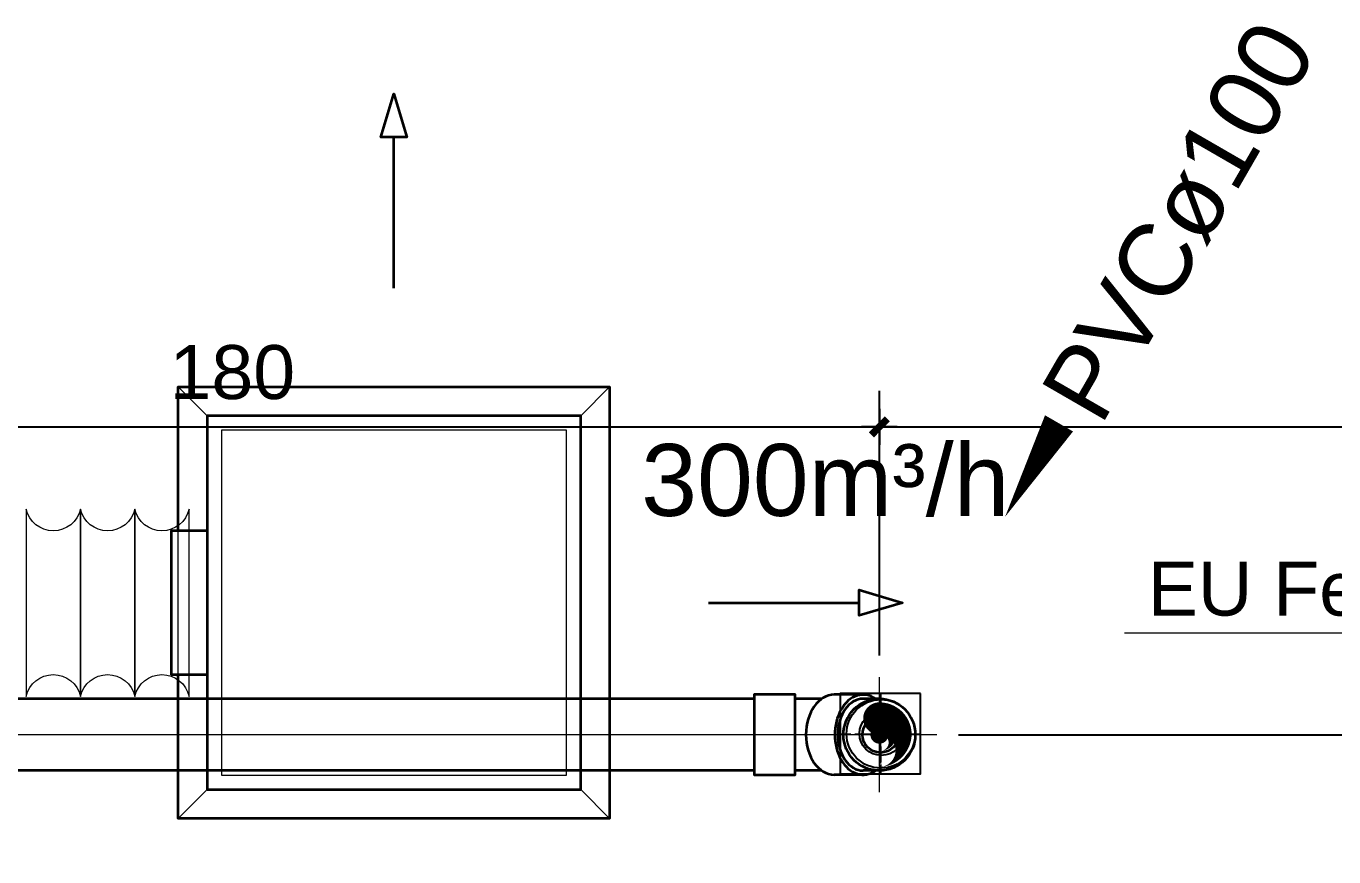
# Model space of a CAD drawing. Header units: metres. Extents: x -101133.8 to -101066.7, y -24899.3 to -24824.7.
# Drawn here: x -101103.659 to -101101.84, y -24845.176 to -24844.021 of the extents above; entities that cross this region are included whole.
import ezdxf

# ---------------------------------------------------------------- set-up
doc = ezdxf.new("R2010")
doc.units = ezdxf.units.M
doc.header["$LTSCALE"] = 0.2
doc.header["$PDSIZE"] = -5
doc.linetypes.add('AXES', pattern=[50.8, 31.75, -6.35, 6.35, -6.35])
doc.linetypes.add('CACHE', pattern=[9.525, 6.35, -3.175])
for name, color, linetype in [('CMT-COTATION DIVERS', 1, 'Continuous'), ('CMT-CVC-CTA1-SOUFFLAGE', 4, 'Continuous'), ('CMT-PLB-EU', 3, 'Continuous'), ('CMT-PLB-EV-SOUS DALLAGE', 1, 'Continuous'), ('CMT-VRV1', 5, 'Continuous')]:
    doc.layers.add(name, color=color, linetype=linetype)
doc.styles.add('Arial', font='arial.ttf')
doc.styles.get("Standard").update_dxf_attribs({"font": 'arial.ttf'})
doc.dimstyles.get("Standard").update_dxf_attribs({"dimtxt": 0.18, "dimasz": 0.18, "dimexe": 0.18, "dimexo": 0.0625, "dimgap": 0.09, "dimtad": 0, "dimtih": 1, "dimtoh": 1, "dimdec": 4, "dimzin": 0, "dimdsep": 46, "dimtxsty": 'Standard', "dimcen": 0.09, "dimadec": 0, "dimazin": 0, "dimtfac": 1, "dimtdec": 4, "dimtofl": 0, "dimtmove": 0, "dimatfit": 3, "dimfxl": 1, "dimtolj": 1, "dimtzin": 0, "dimarcsym": 0})

# ---------------------------------------------------------------- blocks, each defined once
blk = doc.blocks.new('siphon')
blk.add_lwpolyline([(211768.2, 47378.7), (211693.6, 47378.7), (211693.6, 47304), (211768.2, 47304), (211768.2, 47378.7)])
at = {"linetype": 'Continuous'}
for centre, major_axis in [((211731.5, 47341.2), (0, 31.8)), ((211731.9, 47341.4), (0, 20.2))]:
    blk.add_ellipse(centre, major_axis=major_axis, ratio=1, dxfattribs=at)
for points in [[(211731.2, 47378.7), (211731.2, 47378.7), (211731.2, 47368.7), (211731.2, 47368.7)], [(211731.2, 47364.9), (211731.2, 47364.9), (211731.2, 47350.5), (211731.2, 47350.5)], [(211731.2, 47364.9), (211731.2, 47364.9), (211731.2, 47350.5), (211731.2, 47350.5)], [(211693.6, 47340.9), (211693.6, 47340.9), (211703.5, 47340.9), (211703.5, 47340.9)], [(211707.3, 47340.9), (211707.3, 47340.9), (211721.8, 47340.9), (211721.8, 47340.9)], [(211707.3, 47340.9), (211707.3, 47340.9), (211721.8, 47340.9), (211721.8, 47340.9)], [(211724.6, 47340.9), (211724.6, 47340.9), (211739, 47340.9), (211739, 47340.9)], [(211731.2, 47347.7), (211731.2, 47347.7), (211731.2, 47333.2), (211731.2, 47333.2)], [(211742.8, 47340.9), (211742.8, 47340.9), (211757.3, 47340.9), (211757.3, 47340.9)], [(211759.4, 47340.9), (211759.4, 47340.9), (211768.2, 47340.9), (211768.2, 47340.9)], [(211731.2, 47329.4), (211731.2, 47329.4), (211731.2, 47314.9), (211731.2, 47314.9)], [(211731.2, 47312.9), (211731.2, 47312.9), (211731.2, 47304), (211731.2, 47304)]]:
    blk.add_open_spline(points, degree=3, dxfattribs=at)
blk = doc.blocks.new('COT-45')
at = {"color": 0}
for p, q in [((0, -1), (0, 1)), ((-1, 0), (1, 0))]:
    blk.add_line(p, q, dxfattribs=at)
at = {"color": 0, "const_width": 0.4}
blk.add_lwpolyline([(-0.442, -0.442), (0.442, 0.442)], dxfattribs=at)
blk = doc.blocks.new('*D115')
at = {"layer": 'CMT-COTATION DIVERS', "color": 0, "lineweight": -2}
for p, q in [((-101104.2726, -24845.8401), (-101104.2726, -24844.5285)), ((-101102.472, -24844.8966), (-101102.472, -24844.5285)), ((-101104.2476, -24844.5785), (-101102.497, -24844.5785))]:
    blk.add_line(p, q, dxfattribs=at)
at = {"layer": 'Defpoints', "color": 0, "lineweight": 15}
for p in [(-101102.472, -24844.5785), (-101102.472, -24844.9266), (-101104.2726, -24845.8701)]:
    blk.add_point(p, dxfattribs=at)
at = {"layer": 'CMT-COTATION DIVERS', "color": 0, "lineweight": -2, "xscale": 0.025, "yscale": 0.025, "zscale": 0.025, "rotation": 180}
blk.add_blockref('COT-45', (-101104.2726, -24844.5785), dxfattribs=at)
at = {"layer": 'CMT-COTATION DIVERS', "color": 0, "lineweight": -2, "xscale": 0.025, "yscale": 0.025, "zscale": 0.025}
blk.add_blockref('COT-45', (-101102.472, -24844.5785), dxfattribs=at)
at = {"layer": 'CMT-COTATION DIVERS', "color": 0, "lineweight": 15, "insert": (-101103.3723, -24844.5028), "char_height": 0.075, "attachment_point": 5}
blk.add_mtext('\\A1;180', dxfattribs=at)
blk = doc.blocks.new('*D116')
at = {"layer": 'CMT-COTATION DIVERS', "color": 0, "lineweight": -2}
for p, q in [((-101102.472, -24844.8966), (-101102.472, -24844.5285)), ((-101100.5433, -24844.8966), (-101100.5433, -24844.5285)), ((-101102.447, -24844.5785), (-101100.5683, -24844.5785))]:
    blk.add_line(p, q, dxfattribs=at)
at = {"layer": 'Defpoints', "color": 0, "lineweight": 15}
for p in [(-101100.5433, -24844.5785), (-101102.472, -24844.9266), (-101100.5433, -24844.9266)]:
    blk.add_point(p, dxfattribs=at)
at = {"layer": 'CMT-COTATION DIVERS', "color": 0, "lineweight": -2, "xscale": 0.025, "yscale": 0.025, "zscale": 0.025, "rotation": 180}
blk.add_blockref('COT-45', (-101102.472, -24844.5785), dxfattribs=at)
at = {"layer": 'CMT-COTATION DIVERS', "color": 0, "lineweight": -2, "xscale": 0.025, "yscale": 0.025, "zscale": 0.025}
blk.add_blockref('COT-45', (-101100.5433, -24844.5785), dxfattribs=at)
at = {"layer": 'CMT-COTATION DIVERS', "color": 0, "lineweight": 15, "insert": (-101101.5076, -24844.5027), "char_height": 0.075, "attachment_point": 5}
blk.add_mtext('\\A1;193', dxfattribs=at)
blk = doc.blocks.new('*D137')
at = {"layer": 'CMT-COTATION DIVERS', "color": 0, "lineweight": -2}
for p, q in [((-101102.362, -24845.0066), (-101101.3327, -24845.0066)), ((-101101.3827, -24845.0316), (-101101.3827, -24845.3367)), ((-101101.3527, -24845.3617), (-101101.3327, -24845.3617))]:
    blk.add_line(p, q, dxfattribs=at)
at = {"layer": 'Defpoints', "color": 0, "lineweight": 15}
for p in [(-101102.392, -24845.0066), (-101101.3827, -24845.3617), (-101101.3827, -24845.3617)]:
    blk.add_point(p, dxfattribs=at)
at = {"layer": 'CMT-COTATION DIVERS', "color": 0, "lineweight": -2, "xscale": 0.025, "yscale": 0.025, "zscale": 0.025}
for p, rotation in [((-101101.3827, -24845.0066), 90), ((-101101.3827, -24845.3617), 270)]:
    blk.add_blockref('COT-45', p, dxfattribs=dict(at, rotation=rotation))
at = {"layer": 'CMT-COTATION DIVERS', "color": 0, "lineweight": 15, "insert": (-101101.4585, -24845.1841), "char_height": 0.075, "attachment_point": 5, "rotation": 90}
blk.add_mtext('\\A1;36', dxfattribs=at)

msp = doc.modelspace()

# ---------------------------------------------------------------- linework, layer by layer
at = {"layer": 'CMT-CVC-CTA1-SOUFFLAGE', "color": 8, "lineweight": 20}
for p, q in [((-101103.4075, -24844.563), (-101103.4475, -24844.523)), ((-101102.8875, -24844.563), (-101102.8475, -24844.523)), ((-101103.4075, -24845.083), (-101103.4475, -24845.123)), ((-101102.8875, -24845.083), (-101102.8475, -24845.123))]:
    msp.add_line(p, q, dxfattribs=at)
at = {"layer": 'CMT-CVC-CTA1-SOUFFLAGE', "color": 9, "linetype": 'CACHE', "lineweight": 20}
msp.add_line((-101103.4475, -24844.923), (-101103.4475, -24844.723), dxfattribs=at)
at = {"layer": 'CMT-CVC-CTA1-SOUFFLAGE', "linetype": 'Continuous', "lineweight": 35}
for points in [[(-101103.1475, -24844.3855), (-101103.1475, -24844.1755), (-101103.1655, -24844.1755), (-101103.1475, -24844.1155), (-101103.1295, -24844.1755), (-101103.1475, -24844.1755)], [(-101102.7099, -24844.823), (-101102.4999, -24844.823), (-101102.4999, -24844.805), (-101102.4399, -24844.823), (-101102.4999, -24844.841), (-101102.4999, -24844.823)]]:
    msp.add_lwpolyline(points, dxfattribs=at)
at = {"layer": 'CMT-CVC-CTA1-SOUFFLAGE', "lineweight": 35}
for points in [[(-101103.4475, -24844.723), (-101103.4475, -24844.523), (-101102.8475, -24844.523), (-101102.8475, -24845.123), (-101103.4475, -24845.123), (-101103.4475, -24844.923)], [(-101103.4075, -24844.723), (-101103.4075, -24844.923), (-101103.4075, -24845.083), (-101102.8875, -24845.083), (-101102.8875, -24844.563), (-101103.4075, -24844.563), (-101103.4075, -24844.723), (-101103.4575, -24844.723), (-101103.4575, -24844.923), (-101103.4075, -24844.923)], [(-101103.4575, -24844.723), (-101103.4575, -24844.923), (-101103.4075, -24844.923)]]:
    msp.add_lwpolyline(points, dxfattribs=at)
at = {"layer": 'CMT-CVC-CTA1-SOUFFLAGE', "color": 9, "linetype": 'CACHE', "lineweight": 20}
msp.add_lwpolyline([(-101103.3875, -24844.583), (-101103.3875, -24845.063), (-101102.9075, -24845.063), (-101102.9075, -24844.583), (-101103.3875, -24844.583)], dxfattribs=at)
at = {"layer": 'CMT-CVC-CTA1-SOUFFLAGE', "color": 8, "linetype": 'Continuous', "lineweight": 20}
for points in [[(-101103.5836, -24844.9534), (-101103.5836, -24844.6927, -0.803921), (-101103.6592, -24844.6927), (-101103.6592, -24844.9534, -0.803921), (-101103.5836, -24844.9534), (-101103.5836, -24844.9534)], [(-101103.508, -24844.9534), (-101103.508, -24844.6927, -0.803921), (-101103.5836, -24844.6927), (-101103.5836, -24844.9534, -0.803921), (-101103.508, -24844.9534), (-101103.508, -24844.9534)], [(-101103.4325, -24844.9534), (-101103.4325, -24844.6927, -0.803921), (-101103.508, -24844.6927), (-101103.508, -24844.9534, -0.803921), (-101103.4325, -24844.9534), (-101103.4325, -24844.9534)]]:
    msp.add_lwpolyline(points, format="xyb", dxfattribs=at)
at = {"layer": 'CMT-PLB-EU', "color": 8, "linetype": 'AXES', "lineweight": 20}
for p, q in [((-101102.4704, -24844.9666), (-101102.4704, -24845.0466)), ((-101102.4304, -24845.0066), (-101102.5104, -24845.0066))]:
    msp.add_line(p, q, dxfattribs=at)
at = {"layer": 'CMT-PLB-EU', "color": 8, "linetype": 'Continuous', "lineweight": 20}
msp.add_lwpolyline([(-101102.4704, -24844.9856, 0.003, 0.003, -0.414214), (-101102.4494, -24845.0066, 0.003, 0, -0.394163), (-101102.4704, -24845.0291, 0, 0.003, 1.001955), (-101102.4704, -24845.0051, 0, 0, 0), (-101102.4704, -24845.001, 0.0112, 0.0112, -1), (-101102.4704, -24844.9897, 0, 0, 0), (-101102.4761, -24844.9953, 0, 0, 0), (-101102.4704, -24844.9953, 0.0165, 0.0165, -0.414214), (-101102.4592, -24845.0066, 0, 0, 0), (-101102.4599, -24845.001, 0.015, 0, -0.468375), (-101102.4629, -24845.027, 0, 0, 0)], format="xyseb", dxfattribs=at)
at = {"layer": 'CMT-PLB-EU', "linetype": 'Continuous', "lineweight": 20}
msp.add_lwpolyline([(-101102.4829, -24845.0282, 0, 0, 0), (-101102.6329, -24845.2881, 0.045, 0, 0), (-101102.7079, -24845.418, 0, 0, 0)], format="xyseb", dxfattribs=at)
at = {"layer": 'CMT-PLB-EU', "lineweight": 35}
msp.add_circle((-101102.4704, -24845.0066), 0.025, dxfattribs=at)
at = {"layer": 'CMT-PLB-EV-SOUS DALLAGE', "linetype": 'Continuous', "lineweight": 20}
msp.add_line((-101102.1307, -24844.8649), (-101101.5076, -24844.8649), dxfattribs=at)
at = {"layer": 'CMT-PLB-EV-SOUS DALLAGE', "color": 8, "linetype": 'AXES', "lineweight": 20}
for p, q in [((-101102.472, -24845.0866), (-101102.472, -24844.9266)), ((-101102.6463, -24845.0066), (-101104.2409, -24845.0066)), ((-101102.392, -24845.0066), (-101102.6463, -24845.0066))]:
    msp.add_line(p, q, dxfattribs=at)
at = {"layer": 'CMT-PLB-EV-SOUS DALLAGE', "lineweight": 35}
for p, q in [((-101102.6463, -24844.9566), (-101104.2409, -24844.9566)), ((-101102.6463, -24844.9566), (-101102.6463, -24845.0566)), ((-101102.5522, -24844.9566), (-101102.5893, -24844.9566)), ((-101102.5893, -24845.0566), (-101102.5893, -24844.9566)), ((-101102.4945, -24844.9509), (-101102.5348, -24844.9509)), ((-101102.472, -24844.9566), (-101102.4945, -24844.9566)), ((-101102.6463, -24845.0566), (-101104.2409, -24845.0566)), ((-101102.5522, -24845.0566), (-101102.5893, -24845.0566)), ((-101102.4945, -24845.0623), (-101102.5348, -24845.0623)), ((-101102.472, -24845.0566), (-101102.4945, -24845.0566))]:
    msp.add_line(p, q, dxfattribs=at)
at = {"layer": 'CMT-PLB-EV-SOUS DALLAGE', "linetype": 'Continuous', "lineweight": 20}
for points in [[(-101102.447, -24844.9633, 0, 0, 0), (-101102.297, -24844.7035, 0, 0.045, 0), (-101102.222, -24844.5736, 0.045, 0.045, 0)], [(-101102.4657, -24845.0066, 0.0125, 0.0125, 1), (-101102.4782, -24845.0066, 0.0125, 0.0125, 1), (-101102.4657, -24845.0066, 0, 0, 0), (-101102.472, -24845.0066, 0, 0, 0), (-101102.1258, -24844.8649, 0, 0, 0)]]:
    msp.add_lwpolyline(points, format="xyseb", dxfattribs=at)
at = {"layer": 'CMT-PLB-EV-SOUS DALLAGE', "lineweight": 35}
for points in [[(-101102.5893, -24844.9566), (-101102.5893, -24844.9509), (-101102.6463, -24844.9509), (-101102.6463, -24844.9566)], [(-101102.6463, -24845.0566), (-101102.6463, -24845.0623), (-101102.5893, -24845.0623), (-101102.5893, -24845.0566)]]:
    msp.add_lwpolyline(points, dxfattribs=at)
at = {"layer": 'CMT-PLB-EV-SOUS DALLAGE', "color": 8, "linetype": 'Continuous', "lineweight": 20}
msp.add_lwpolyline([(-101102.472, -24844.9646, 0.006, 0.006, -0.414214), (-101102.43, -24845.0066, 0.006, 0, -0.394163), (-101102.472, -24845.0516, 0, 0.006, 1.001955), (-101102.472, -24845.0036, 0, 0, 0), (-101102.472, -24844.9953, 0.0225, 0.0225, -1), (-101102.472, -24844.9728, 0, 0, 0), (-101102.4832, -24844.9841, 0, 0, 0), (-101102.472, -24844.9841, 0.033, 0.033, -0.414214), (-101102.4495, -24845.0066, 0, 0, 0), (-101102.451, -24844.9953, 0.03, 0, -0.468375), (-101102.457, -24845.0473, 0, 0, 0)], format="xyseb", dxfattribs=at)
at = {"layer": 'CMT-PLB-EV-SOUS DALLAGE', "lineweight": 35}
msp.add_circle((-101102.472, -24845.0066), 0.05, dxfattribs=at)
for centre, major_axis, start_param, end_param in [((-101102.4945, -24845.0066), (0, -0.0557), 2.685241, 6.739537), ((-101102.5348, -24845.0066), (0, -0.0557), 3.141593, 6.283185), ((-101102.4945, -24845.0066), (0, -0.05), 3.141593, 6.283185)]:
    msp.add_ellipse(centre, major_axis=major_axis, ratio=0.707107, start_param=start_param, end_param=end_param, dxfattribs=at)
at = {"layer": 'CMT-VRV1', "linetype": 'Continuous'}
for points in [[(-101106.7735, -24844.9591), (-101106.7735, -24845.2285), (-101106.7735, -24845.2992), (-101106.6254, -24845.5376), (-101106.0356, -24845.7397), (-101104.9051, -24845.8718), (-101103.127, -24845.7263), (-101102.6825, -24845.6627)], [(-101106.7485, -24844.9591), (-101106.7485, -24845.2285), (-101106.7485, -24845.2921), (-101106.6088, -24845.5168), (-101106.0301, -24845.7151), (-101104.9047, -24845.8467), (-101103.1298, -24845.7014), (-101102.6861, -24845.6379)]]:
    msp.add_open_spline(points, degree=3, dxfattribs=at)

# ---------------------------------------------------------------- block references
at = {"layer": 'CMT-PLB-EU', "linetype": 'Continuous', "lineweight": 20, "xscale": 0.001500126758509707, "yscale": 0.001500126758509707, "zscale": 0.001500126758509707}
msp.add_blockref('siphon', (-101420.094, -24916.0232), dxfattribs=at)

# ---------------------------------------------------------------- texts
at = {"layer": 'CMT-CVC-CTA1-SOUFFLAGE', "lineweight": 35, "insert": (-101102.291, -24844.653), "char_height": 0.1, "attachment_point": 6, "style": 'Arial'}
msp.add_mtext('300m³/h', dxfattribs=at)
at = {"layer": 'CMT-PLB-EV-SOUS DALLAGE', "linetype": 'Continuous', "lineweight": 20, "insert": (-101102.206, -24844.5544), "char_height": 0.1, "attachment_point": 4, "rotation": 60, "style": 'Arial'}
msp.add_mtext('PVCø100', dxfattribs=at)
at = {"layer": 'CMT-PLB-EV-SOUS DALLAGE', "lineweight": 15, "insert": (-101102.0986, -24844.804), "char_height": 0.075, "attachment_point": 4, "style": 'Arial'}
msp.add_mtext('EU Fe:17.88', dxfattribs=at)

# ---------------------------------------------------------------- dimensions: what is measured, and where the dimension line sits
at = {"layer": 'CMT-COTATION DIVERS', "lineweight": 15}
for base, p1, p2, picture, middle in [((-101102.472, -24844.5785), (-101104.2726, -24845.8701), (-101102.472, -24844.9266), '*D115', (-101103.3723, -24844.5028)), ((-101100.5433, -24844.5785), (-101102.472, -24844.9266), (-101100.5433, -24844.9266), '*D116', (-101101.5076, -24844.5027))]:
    dim = msp.add_linear_dim(base=base, p1=p1, p2=p2, dimstyle='Standard', override={"dimscale": 0.05, "dimtxt": 1.5, "dimasz": 0.5, "dimexe": 1, "dimexo": 0.6, "dimgap": 0.75, "dimtad": 1, "dimtih": 0, "dimtoh": 0, "dimdec": 0, "dimlfac": 100, "dimblk": 'COT-45', "dimcen": 0, "dimadec": 2, "dimazin": 2, "dimtdec": 2, "dimtix": 1, "dimtmove": 1, "dimfrac": 1}, dxfattribs=at)
    dim.commit()
    dim.dimension.update_dxf_attribs({"geometry": picture, "text_midpoint": middle})
dim = msp.add_linear_dim(base=(-101101.3827, -24845.3617), p1=(-101102.392, -24845.0066), p2=(-101101.3827, -24845.3617), angle=90, dimstyle='Standard', override={"dimscale": 0.05, "dimtxt": 1.5, "dimasz": 0.5, "dimexe": 1, "dimexo": 0.6, "dimgap": 0.75, "dimtad": 1, "dimtih": 0, "dimtoh": 0, "dimdec": 0, "dimlfac": 100, "dimblk": 'COT-45', "dimcen": 0, "dimadec": 2, "dimazin": 2, "dimtdec": 2, "dimtix": 1, "dimtmove": 1, "dimfrac": 1}, dxfattribs=at)
dim.commit()
dim.dimension.update_dxf_attribs({"geometry": '*D137', "text_midpoint": (-101101.4585, -24845.1841)})

doc.saveas('drawing.dxf')
